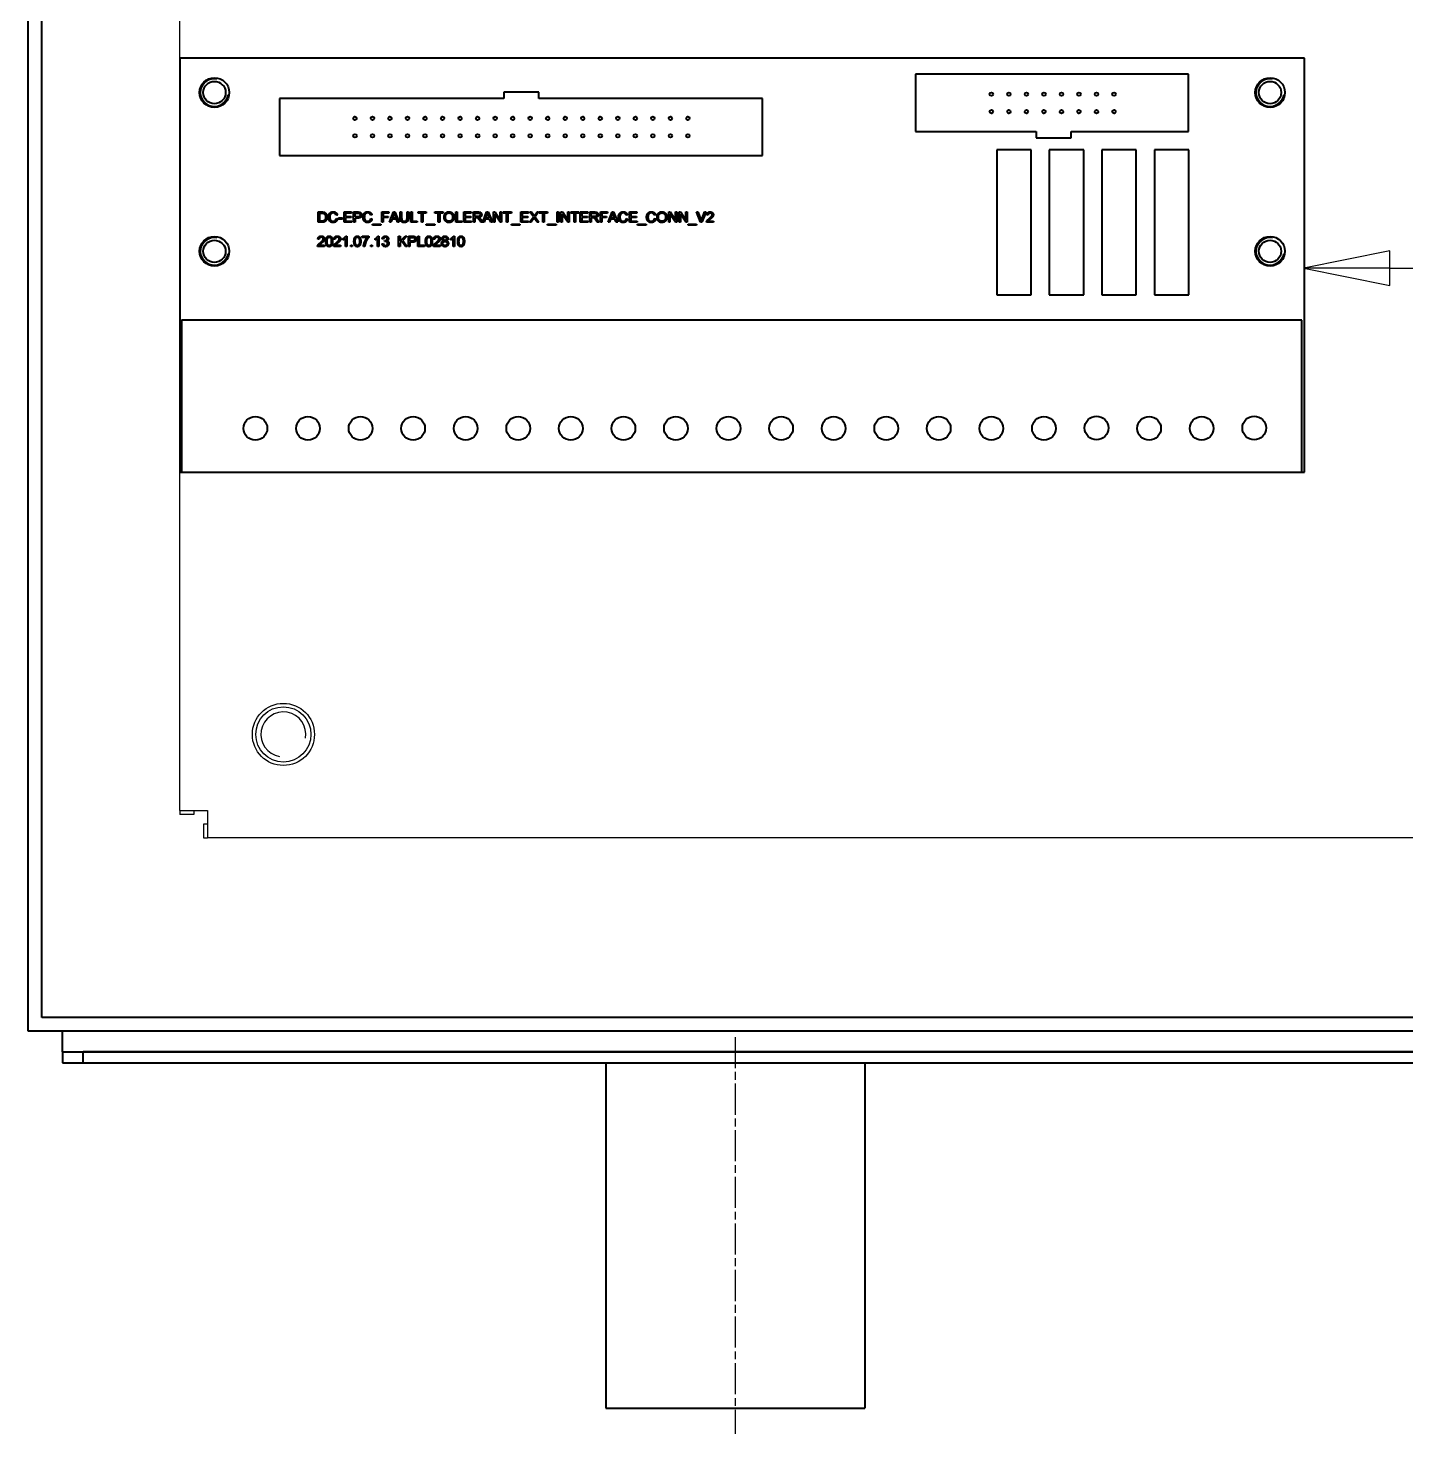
# Model space of a CAD drawing. Header units: millimetres. Extents: x 9486 to 14955, y -5687 to 1872.
# Drawn here: x 13003.7 to 13203.4, y -4888.7 to -4685 of the extents above; entities that cross this region are included whole.
import ezdxf

# ---------------------------------------------------------------- set-up
doc = ezdxf.new("R2010")
doc.units = ezdxf.units.MM
doc.linetypes.add('CHAIN', pattern=[0.3543, 0.2362, -0.0295, 0.0591, -0.0295])
for name, color, linetype, lineweight in [('가시적인 것(ISO)', 3, 'Continuous', 40), ('가시적인 좁은 것(ISO)', 3, 'Continuous', 35), ('기호(ISO)', 5, 'Continuous', 25), ('중심선(ISO)', 1, 'Continuous', 25)]:
    doc.layers.add(name, color=color, linetype=linetype, lineweight=lineweight)
doc.layers.add('속판', color=3, linetype='Continuous')

# ---------------------------------------------------------------- blocks, each defined once
blk = doc.blocks.new('A$C6B3359E2')
at = {"layer": '가시적인 것(ISO)'}
for p, q in [((60, 163), (0, 163)), ((0, 163), (0, 0)), ((60, 162.62), (60, 163)), ((38, 162.62), (38, 0.22)), ((60, 162.62), (38, 162.62)), ((60, 0.22), (60, 162.62)), ((2.31, 146.19), (2.33, 106.62)), ((10.63, 146.19), (2.31, 146.19)), ((10.63, 129.16), (10.63, 146.19)), ((34.32, 146.24), (13.32, 146.24)), ((13.32, 146.24), (13.32, 141.24)), ((34.32, 141.24), (34.32, 146.24)), ((13.32, 141.24), (34.32, 141.24)), ((34.32, 138.62), (13.32, 138.62)), ((13.32, 138.62), (13.32, 133.62)), ((34.32, 133.62), (34.32, 138.62)), ((13.32, 133.62), (34.32, 133.62)), ((34.32, 131), (13.32, 131)), ((13.32, 131), (13.32, 126)), ((34.32, 126), (34.32, 131)), ((11.58, 129.16), (10.63, 129.16)), ((11.58, 124.08), (11.58, 129.16)), ((13.32, 126), (34.32, 126)), ((10.63, 111.89), (10.63, 124.08)), ((10.63, 124.08), (11.58, 124.08)), ((34.32, 123.38), (13.32, 123.38)), ((13.32, 123.38), (13.32, 118.38)), ((34.32, 118.38), (34.32, 123.38)), ((13.32, 118.38), (34.32, 118.38)), ((10.62, 106.62), (10.63, 111.89)), ((2.33, 106.62), (10.62, 106.62)), ((14.13, 84.42), (5.87, 84.42)), ((5.87, 84.42), (5.87, 52.04)), ((14.13, 14.45), (14.13, 84.42)), ((22.3, 76.25), (23.8, 75.66)), ((22.3, 76.05), (22.3, 76.25)), ((23.39, 75.64), (22.3, 76.05)), ((22.3, 75.09), (23.39, 75.48)), ((23.8, 75.46), (22.3, 74.88)), ((22.75, 76.56), (22.73, 76.37)), ((23.62, 77.32), (23.8, 77.32)), ((23.62, 76.59), (23.62, 77.32)), ((23.8, 77.32), (23.8, 76.33)), ((23.8, 75.66), (23.8, 75.46)), ((22.3, 74.88), (22.3, 75.09)), ((22.3, 73.53), (23.8, 73.53)), ((22.3, 73.34), (22.3, 73.53)), ((23.48, 73.34), (22.3, 73.34)), ((22.3, 72.56), (23.48, 73.34)), ((23.8, 73.33), (22.62, 72.54)), ((23.8, 73.53), (23.8, 73.33)), ((24.08, 74.89), (24.22, 74.89)), ((24.08, 73.67), (24.08, 74.89)), ((24.22, 73.67), (24.08, 73.67)), ((24.22, 74.89), (24.22, 73.67)), ((22.3, 72.35), (22.3, 72.56)), ((23.8, 72.35), (22.3, 72.35)), ((22.3, 72.02), (23.8, 72.02)), ((22.3, 71.83), (22.3, 72.02)), ((23.48, 71.83), (22.3, 71.83)), ((22.3, 71.04), (23.48, 71.83)), ((22.62, 72.54), (23.8, 72.54)), ((23.8, 71.82), (22.62, 71.03)), ((23.8, 72.54), (23.8, 72.35)), ((23.8, 72.02), (23.8, 71.82)), ((22.3, 70.84), (22.3, 71.04)), ((23.8, 70.84), (22.3, 70.84)), ((22.62, 71.03), (23.8, 71.03)), ((23.8, 71.03), (23.8, 70.84)), ((22.71, 68.94), (22.76, 68.74)), ((23.27, 68.77), (23.32, 68.96)), ((24.08, 67.56), (24.22, 67.56)), ((24.08, 66.34), (24.08, 67.56)), ((24.22, 67.56), (24.22, 66.34)), ((22.3, 66.22), (22.48, 66.22)), ((22.3, 65.14), (22.3, 66.22)), ((22.48, 66.22), (22.48, 65.34)), ((22.48, 65.34), (22.94, 65.34)), ((22.94, 66.17), (23.11, 66.17)), ((22.94, 65.34), (22.94, 66.17)), ((23.11, 66.17), (23.11, 65.34)), ((23.11, 65.34), (23.62, 65.34)), ((23.62, 66.26), (23.8, 66.26)), ((23.62, 65.34), (23.62, 66.26)), ((23.8, 66.26), (23.8, 65.14)), ((24.22, 66.34), (24.08, 66.34)), ((23.8, 65.14), (22.3, 65.14)), ((22.3, 62.85), (23.8, 63.46)), ((22.71, 64.86), (22.76, 64.67)), ((23.27, 64.69), (23.32, 64.89)), ((23.8, 63.23), (23.35, 63.06)), ((23.8, 63.46), (23.8, 63.23)), ((22.3, 62.63), (22.3, 62.85)), ((23.8, 62.06), (22.3, 62.63)), ((22.3, 61.96), (22.48, 61.96)), ((22.3, 60.95), (22.3, 61.96)), ((22.48, 61.96), (22.48, 61.15)), ((22.48, 61.15), (22.94, 61.15)), ((23.18, 62.49), (22.74, 62.65)), ((22.77, 62.84), (23.18, 63)), ((22.94, 61.85), (23.12, 61.85)), ((22.94, 61.15), (22.94, 61.85)), ((23.12, 61.85), (23.12, 61.15)), ((23.12, 61.15), (23.8, 61.15)), ((23.18, 63), (23.18, 62.49)), ((23.35, 63.06), (23.35, 62.43)), ((23.35, 62.43), (23.8, 62.27)), ((23.8, 62.27), (23.8, 62.06)), ((23.8, 61.15), (23.8, 60.95)), ((23.8, 60.95), (22.3, 60.95)), ((22.3, 59.43), (22.3, 60.09)), ((23.8, 59.43), (22.3, 59.43)), ((22.3, 59.12), (22.48, 59.12)), ((22.3, 58.03), (22.3, 59.12)), ((22.47, 59.63), (22.47, 60.1)), ((22.96, 59.63), (22.47, 59.63)), ((22.48, 59.12), (22.48, 58.23)), ((22.96, 60.05), (22.96, 59.63)), ((23.13, 59.86), (23.13, 59.63)), ((23.13, 59.63), (23.8, 59.63)), ((23.39, 60.49), (23.8, 60.75)), ((23.8, 60.5), (23.49, 60.3)), ((23.62, 59.15), (23.8, 59.15)), ((23.62, 58.23), (23.62, 59.15)), ((23.8, 60.75), (23.8, 60.5)), ((23.8, 59.63), (23.8, 59.43)), ((23.8, 59.15), (23.8, 58.03)), ((23.8, 58.03), (22.3, 58.03)), ((22.3, 57.82), (22.48, 57.82)), ((22.3, 56.64), (22.3, 57.82)), ((22.48, 58.23), (22.94, 58.23)), ((22.48, 57.82), (22.48, 57.33)), ((22.48, 57.33), (23.8, 57.33)), ((23.8, 57.13), (22.48, 57.13)), ((22.48, 57.13), (22.48, 56.64)), ((22.94, 59.06), (23.11, 59.06)), ((22.94, 58.23), (22.94, 59.06)), ((23.11, 59.06), (23.11, 58.23)), ((23.11, 58.23), (23.62, 58.23)), ((23.8, 57.33), (23.8, 57.13)), ((22.48, 56.64), (22.3, 56.64)), ((22.3, 56.41), (23.8, 56.41)), ((22.3, 56.22), (22.3, 56.41)), ((23.48, 56.22), (22.3, 56.22)), ((22.3, 55.44), (23.48, 56.22)), ((22.3, 55.23), (22.3, 55.44)), ((23.8, 55.23), (22.3, 55.23)), ((23.8, 56.21), (22.62, 55.42)), ((22.62, 55.42), (23.8, 55.42)), ((23.8, 56.41), (23.8, 56.21)), ((23.8, 55.42), (23.8, 55.23)), ((22.3, 54.88), (23.8, 54.88)), ((22.3, 54.69), (22.3, 54.88)), ((23.8, 54.69), (22.3, 54.69)), ((22.3, 53.28), (22.48, 53.28)), ((22.3, 52.09), (22.3, 53.28)), ((22.48, 53.28), (22.48, 52.79)), ((23.8, 54.88), (23.8, 54.69)), ((24.08, 54.51), (24.22, 54.51)), ((24.08, 53.29), (24.08, 54.51)), ((24.22, 53.29), (24.08, 53.29)), ((24.22, 54.51), (24.22, 53.29)), ((5.87, 52.04), (4.92, 52.04)), ((4.92, 52.04), (4.92, 46.96)), ((22.48, 52.09), (22.3, 52.09)), ((22.3, 51.99), (23.01, 51.47)), ((22.3, 51.77), (22.3, 51.99)), ((22.7, 51.47), (22.3, 51.77)), ((23.02, 51.24), (22.3, 50.72)), ((22.3, 50.96), (22.68, 51.23)), ((22.3, 50.72), (22.3, 50.96)), ((22.48, 52.79), (23.8, 52.79)), ((23.8, 52.59), (22.48, 52.59)), ((22.48, 52.59), (22.48, 52.09)), ((23.01, 51.47), (23.8, 52.03)), ((23.8, 50.66), (23.02, 51.24)), ((23.8, 51.79), (23.26, 51.41)), ((23.28, 51.27), (23.8, 50.89)), ((23.8, 52.79), (23.8, 52.59)), ((23.8, 52.03), (23.8, 51.79)), ((22.3, 50.5), (22.48, 50.5)), ((22.3, 49.41), (22.3, 50.5)), ((23.8, 49.41), (22.3, 49.41)), ((22.48, 50.5), (22.48, 49.61)), ((22.48, 49.61), (22.94, 49.61)), ((22.94, 50.44), (23.11, 50.44)), ((22.94, 49.61), (22.94, 50.44)), ((23.11, 50.44), (23.11, 49.61)), ((23.11, 49.61), (23.62, 49.61)), ((23.62, 50.53), (23.8, 50.53)), ((23.62, 49.61), (23.62, 50.53)), ((23.8, 50.89), (23.8, 50.66)), ((23.8, 50.53), (23.8, 49.41)), ((24.08, 49.27), (24.22, 49.27)), ((24.08, 48.05), (24.08, 49.27)), ((24.22, 49.27), (24.22, 48.05)), ((4.92, 46.96), (5.87, 46.96)), ((5.87, 46.96), (5.87, 14.45)), ((22.3, 48.04), (22.48, 48.04)), ((22.3, 46.85), (22.3, 48.04)), ((22.48, 46.85), (22.3, 46.85)), ((22.48, 48.04), (22.48, 47.54)), ((22.48, 47.54), (23.8, 47.54)), ((23.8, 47.35), (22.48, 47.35)), ((22.48, 47.35), (22.48, 46.85)), ((23.8, 47.54), (23.8, 47.35)), ((24.22, 48.05), (24.08, 48.05)), ((22.3, 46.63), (23.8, 46.63)), ((22.3, 46.44), (22.3, 46.63)), ((23.48, 46.44), (22.3, 46.44)), ((22.3, 45.65), (23.48, 46.44)), ((22.3, 45.45), (22.3, 45.65)), ((23.8, 45.45), (22.3, 45.45)), ((22.3, 44.68), (23.8, 45.29)), ((23.8, 46.43), (22.62, 45.64)), ((22.62, 45.64), (23.8, 45.64)), ((22.77, 44.67), (23.18, 44.83)), ((23.18, 44.83), (23.18, 44.32)), ((23.8, 45.07), (23.35, 44.89)), ((23.35, 44.89), (23.35, 44.26)), ((23.8, 46.63), (23.8, 46.43)), ((23.8, 45.64), (23.8, 45.45)), ((23.8, 45.29), (23.8, 45.07)), ((22.3, 44.46), (22.3, 44.68)), ((23.8, 43.89), (22.3, 44.46)), ((22.3, 42.54), (22.3, 43.21)), ((22.47, 42.74), (22.47, 43.22)), ((23.18, 44.32), (22.74, 44.49)), ((22.96, 43.17), (22.96, 42.74)), ((23.13, 42.97), (23.13, 42.74)), ((23.35, 44.26), (23.8, 44.1)), ((23.39, 43.6), (23.8, 43.86)), ((23.8, 43.61), (23.49, 43.42)), ((23.8, 44.1), (23.8, 43.89)), ((23.8, 43.86), (23.8, 43.61)), ((23.8, 42.54), (22.3, 42.54)), ((22.3, 42.23), (22.48, 42.23)), ((22.3, 41.14), (22.3, 42.23)), ((23.8, 41.14), (22.3, 41.14)), ((22.96, 42.74), (22.47, 42.74)), ((22.48, 42.23), (22.48, 41.34)), ((22.48, 41.34), (22.94, 41.34)), ((22.94, 42.17), (23.11, 42.17)), ((22.94, 41.34), (22.94, 42.17)), ((23.11, 42.17), (23.11, 41.34)), ((23.11, 41.34), (23.62, 41.34)), ((23.13, 42.74), (23.8, 42.74)), ((23.62, 42.27), (23.8, 42.27)), ((23.62, 41.34), (23.62, 42.27)), ((23.62, 40.9), (23.8, 40.9)), ((23.62, 40.17), (23.62, 40.9)), ((23.8, 42.74), (23.8, 42.54)), ((23.8, 42.27), (23.8, 41.14)), ((23.8, 40.9), (23.8, 39.97)), ((22.3, 40.17), (23.62, 40.17)), ((22.3, 39.97), (22.3, 40.17)), ((23.8, 39.97), (22.3, 39.97)), ((25.79, 39.78), (27.3, 39.78)), ((25.79, 39.67), (25.79, 39.78)), ((27.3, 39.6), (26.13, 39.6)), ((26.35, 39.23), (26.17, 39.23)), ((27.3, 39.78), (27.3, 39.6)), ((22.3, 38.14), (22.48, 38.14)), ((22.3, 36.95), (22.3, 38.14)), ((22.48, 36.95), (22.3, 36.95)), ((22.48, 38.14), (22.48, 37.65)), ((22.48, 37.65), (23.8, 37.65)), ((23.8, 37.45), (22.48, 37.45)), ((22.48, 37.45), (22.48, 36.95)), ((23.8, 37.65), (23.8, 37.45)), ((24.08, 36.93), (24.22, 36.93)), ((24.08, 35.71), (24.08, 36.93)), ((24.22, 36.93), (24.22, 35.71)), ((26.25, 36.96), (26.23, 36.77)), ((27.12, 37.73), (27.3, 37.73)), ((27.12, 36.99), (27.12, 37.73)), ((27.3, 37.73), (27.3, 36.74)), ((22.3, 35.7), (22.48, 35.7)), ((22.3, 34.51), (22.3, 35.7)), ((22.48, 35.7), (22.48, 35.2)), ((22.48, 35.2), (23.8, 35.2)), ((23.8, 35), (22.48, 35)), ((22.48, 35), (22.48, 34.51)), ((23.8, 35.2), (23.8, 35)), ((24.22, 35.71), (24.08, 35.71)), ((25.8, 34.7), (27.12, 34.7)), ((25.8, 34.5), (25.8, 34.7)), ((27.12, 35.44), (27.3, 35.44)), ((27.12, 34.7), (27.12, 35.44)), ((27.3, 35.44), (27.3, 34.5)), ((22.48, 34.51), (22.3, 34.51)), ((22.3, 33.64), (23.62, 33.64)), ((22.3, 33.45), (22.3, 33.64)), ((23.8, 33.45), (22.3, 33.45)), ((22.3, 32.92), (22.3, 33.12)), ((22.3, 33.12), (23.17, 33.12)), ((23.17, 32.92), (22.3, 32.92)), ((23.62, 34.38), (23.8, 34.38)), ((23.62, 33.64), (23.62, 34.38)), ((23.8, 34.38), (23.8, 33.45)), ((27.3, 34.5), (25.8, 34.5)), ((25.8, 33.11), (25.8, 33.67)), ((27.3, 33.11), (25.8, 33.11)), ((25.8, 32.91), (26.41, 32.29)), ((25.8, 32.65), (25.8, 32.91)), ((26.54, 31.9), (25.8, 32.65)), ((25.98, 33.31), (25.98, 33.69)), ((26.51, 33.31), (25.98, 33.31)), ((26.41, 32.29), (27.3, 32.94)), ((26.51, 33.69), (26.51, 33.31)), ((27.3, 32.68), (26.54, 32.15)), ((26.69, 33.69), (26.69, 33.31)), ((26.69, 33.31), (27.3, 33.31)), ((27.3, 33.31), (27.3, 33.11)), ((27.3, 32.94), (27.3, 32.68)), ((22.3, 32.14), (23.17, 32.14)), ((22.3, 31.94), (22.3, 32.14)), ((23.17, 31.94), (22.3, 31.94)), ((22.3, 31.17), (23.8, 31.78)), ((22.3, 30.95), (22.3, 31.17)), ((23.8, 30.38), (22.3, 30.95)), ((23.18, 30.81), (22.74, 30.98)), ((22.77, 31.16), (23.18, 31.32)), ((23.18, 31.32), (23.18, 30.81)), ((23.8, 31.56), (23.35, 31.38)), ((23.35, 31.38), (23.35, 30.75)), ((23.35, 30.75), (23.8, 30.59)), ((23.8, 31.78), (23.8, 31.56)), ((23.8, 30.59), (23.8, 30.38)), ((25.8, 31.9), (26.54, 31.9)), ((25.8, 31.7), (25.8, 31.9)), ((27.3, 31.7), (25.8, 31.7)), ((26.54, 32.15), (26.78, 31.9)), ((26.78, 31.9), (27.3, 31.9)), ((27.3, 31.9), (27.3, 31.7)), ((22.3, 30.28), (22.48, 30.28)), ((22.3, 29.27), (22.3, 30.28)), ((23.8, 29.27), (22.3, 29.27)), ((22.48, 30.28), (22.48, 29.47)), ((22.48, 29.47), (22.94, 29.47)), ((22.94, 30.17), (23.12, 30.17)), ((22.94, 29.47), (22.94, 30.17)), ((23.12, 30.17), (23.12, 29.47)), ((23.12, 29.47), (23.8, 29.47)), ((23.8, 29.47), (23.8, 29.27)), ((24.08, 29.12), (24.22, 29.12)), ((24.08, 27.9), (24.08, 29.12)), ((24.22, 29.12), (24.22, 27.9)), ((25.79, 28.83), (27.3, 28.83)), ((25.79, 28.71), (25.79, 28.83)), ((27.3, 28.65), (26.13, 28.65)), ((26.22, 29.51), (26.18, 29.33)), ((26.59, 29.67), (26.43, 29.69)), ((26.9, 29.31), (26.88, 29.49)), ((27.3, 28.83), (27.3, 28.65)), ((22.71, 27.83), (22.76, 27.63)), ((23.27, 27.65), (23.32, 27.85)), ((24.22, 27.9), (24.08, 27.9)), ((25.82, 27.38), (25.96, 27.38)), ((25.82, 26.41), (25.82, 27.38)), ((26, 27.14), (26, 26.41)), ((26.35, 28.28), (26.17, 28.28)), ((27.09, 27.87), (27.3, 27.87)), ((27.09, 27.66), (27.09, 27.87)), ((27.3, 27.66), (27.09, 27.66)), ((27.3, 27.87), (27.3, 27.66)), ((27.3, 26.81), (27.3, 26.62)), ((22.3, 25.18), (22.3, 25.75)), ((23.8, 25.18), (22.3, 25.18)), ((22.3, 24.88), (22.48, 24.88)), ((22.3, 23.79), (22.3, 24.88)), ((22.48, 25.38), (22.48, 25.77)), ((23.01, 25.38), (22.48, 25.38)), ((22.48, 24.88), (22.48, 23.99)), ((22.94, 24.82), (23.11, 24.82)), ((22.94, 23.99), (22.94, 24.82)), ((23.01, 25.77), (23.01, 25.38)), ((23.11, 24.82), (23.11, 23.99)), ((23.19, 25.77), (23.19, 25.38)), ((23.19, 25.38), (23.8, 25.38)), ((23.62, 24.91), (23.8, 24.91)), ((23.62, 23.99), (23.62, 24.91)), ((23.8, 25.38), (23.8, 25.18)), ((23.8, 24.91), (23.8, 23.79)), ((26, 26.41), (25.82, 26.41)), ((27.09, 24.96), (27.3, 24.96)), ((27.09, 24.75), (27.09, 24.96)), ((27.3, 24.75), (27.09, 24.75)), ((27.3, 24.96), (27.3, 24.75)), ((23.8, 23.79), (22.3, 23.79)), ((22.48, 23.99), (22.94, 23.99)), ((22.71, 22.82), (22.76, 22.62)), ((23.11, 23.99), (23.62, 23.99)), ((23.16, 23.56), (23.35, 23.56)), ((23.16, 22.99), (23.16, 23.56)), ((23.35, 22.99), (23.16, 22.99)), ((23.27, 22.65), (23.32, 22.84)), ((23.35, 23.56), (23.35, 22.99)), ((25.79, 24.17), (27.3, 24.17)), ((25.79, 24.06), (25.79, 24.17)), ((27.3, 23.99), (26.13, 23.99)), ((26.35, 23.62), (26.17, 23.62)), ((26.25, 22.52), (26.23, 22.33)), ((27.12, 23.28), (27.3, 23.28)), ((27.12, 22.55), (27.12, 23.28)), ((27.3, 24.17), (27.3, 23.99)), ((27.3, 23.28), (27.3, 22.29)), ((22.3, 20.06), (22.3, 20.58)), ((22.48, 20.26), (22.48, 20.58)), ((23.62, 20.58), (23.62, 20.26)), ((23.8, 20.6), (23.8, 20.06)), ((27.12, 20.95), (27.3, 20.95)), ((27.12, 20.22), (27.12, 20.95)), ((27.3, 20.95), (27.3, 19.96)), ((23.8, 20.06), (22.3, 20.06)), ((23.62, 20.26), (22.48, 20.26)), ((26.25, 20.19), (26.23, 20)), ((5.87, 14.45), (14.13, 14.45)), ((0, 0), (60, 0)), ((38, 0.22), (60, 0.22)), ((60, 0), (60, 0.22))]:
    blk.add_line(p, q, dxfattribs=at)
for centre, radius in [((5, 158), 2.15), ((5, 158), 1.62), ((28, 158), 2.15), ((28, 158), 1.62), ((53.6, 155.71), 1.72), ((53.65, 148.09), 1.72), ((53.65, 140.47), 1.72), ((5.23, 135.39), 0.25), ((7.77, 135.39), 0.25), ((53.6, 132.85), 1.72), ((5.23, 132.85), 0.25), ((7.77, 132.85), 0.25), ((5.23, 130.31), 0.25), ((7.77, 130.31), 0.25), ((5.23, 127.77), 0.25), ((7.77, 127.77), 0.25), ((53.65, 125.23), 1.72), ((5.23, 125.23), 0.25), ((7.77, 125.23), 0.25), ((5.23, 122.69), 0.25), ((7.77, 122.69), 0.25), ((5.23, 120.15), 0.25), ((7.77, 120.15), 0.25), ((53.65, 117.61), 1.72), ((5.23, 117.61), 0.25), ((7.77, 117.61), 0.25), ((53.65, 109.99), 1.72), ((53.65, 102.37), 1.72), ((53.65, 94.75), 1.72), ((53.65, 87.13), 1.72), ((53.65, 79.51), 1.72), ((8.73, 73.63), 0.25), ((11.27, 73.63), 0.25), ((53.65, 71.89), 1.72), ((8.73, 71.09), 0.25), ((11.27, 71.09), 0.25), ((8.73, 68.55), 0.25), ((11.27, 68.55), 0.25), ((8.73, 66.01), 0.25), ((11.27, 66.01), 0.25), ((53.65, 64.28), 1.72), ((8.73, 63.47), 0.25), ((11.27, 63.47), 0.25), ((8.73, 60.93), 0.25), ((11.27, 60.93), 0.25), ((8.73, 58.39), 0.25), ((11.27, 58.39), 0.25), ((53.65, 56.66), 1.72), ((8.73, 55.85), 0.25), ((11.27, 55.85), 0.25), ((8.73, 53.31), 0.25), ((11.27, 53.31), 0.25), ((8.73, 50.77), 0.25), ((11.27, 50.77), 0.25), ((53.65, 49.04), 1.72), ((8.73, 48.23), 0.25), ((11.27, 48.23), 0.25), ((8.73, 45.69), 0.25), ((11.27, 45.69), 0.25), ((8.73, 43.15), 0.25), ((11.27, 43.15), 0.25), ((53.65, 41.42), 1.72), ((8.73, 40.61), 0.25), ((11.27, 40.61), 0.25), ((8.73, 38.07), 0.25), ((11.27, 38.07), 0.25), ((8.73, 35.53), 0.25), ((11.27, 35.53), 0.25), ((53.65, 33.8), 1.72), ((8.73, 32.99), 0.25), ((11.27, 32.99), 0.25), ((8.73, 30.45), 0.25), ((11.27, 30.45), 0.25), ((8.73, 27.91), 0.25), ((11.27, 27.91), 0.25), ((53.65, 26.18), 1.72), ((8.73, 25.37), 0.25), ((11.27, 25.37), 0.25), ((53.65, 18.56), 1.72), ((53.65, 10.94), 1.72), ((5, 5), 2.15), ((5, 5), 1.62), ((28, 5), 2.15), ((28, 5), 1.62)]:
    blk.add_circle(centre, radius, dxfattribs=at)
for points in [[(22.29, 76.85), (22.29, 77.07), (22.53, 77.32), (22.71, 77.32)], [(22.73, 76.37), (22.52, 76.39), (22.29, 76.64), (22.29, 76.85)], [(22.71, 77.13), (22.6, 77.13), (22.45, 76.97), (22.45, 76.85)], [(22.45, 76.85), (22.45, 76.72), (22.61, 76.56), (22.75, 76.56)], [(22.71, 77.32), (22.8, 77.32), (22.97, 77.25), (23.17, 77.08), (23.33, 76.88)], [(23.25, 76.72), (23.04, 76.96), (22.81, 77.13), (22.71, 77.13)], [(23.67, 76.35), (23.57, 76.39), (23.37, 76.56), (23.25, 76.72)], [(23.33, 76.88), (23.47, 76.71), (23.57, 76.62), (23.62, 76.59)], [(23.63, 75.56), (23.51, 75.6), (23.39, 75.64)], [(23.39, 75.48), (23.52, 75.53), (23.63, 75.56)], [(23.8, 76.33), (23.73, 76.33), (23.67, 76.35)], [(22.27, 69.87), (22.27, 70.08), (22.47, 70.41), (22.83, 70.58), (23.05, 70.58)], [(23.07, 69.15), (22.7, 69.15), (22.27, 69.55), (22.27, 69.87)], [(22.44, 69.87), (22.44, 70.02), (22.59, 70.26), (22.87, 70.38), (23.05, 70.38)], [(23.07, 69.35), (22.73, 69.35), (22.44, 69.66), (22.44, 69.87)], [(23.05, 70.58), (23.28, 70.58), (23.64, 70.4), (23.83, 70.06), (23.83, 69.87)], [(23.05, 70.38), (23.34, 70.38), (23.65, 70.09), (23.65, 69.87)], [(23.65, 69.87), (23.65, 69.65), (23.34, 69.35), (23.07, 69.35)], [(23.83, 69.87), (23.83, 69.65), (23.62, 69.32), (23.27, 69.15), (23.07, 69.15)], [(22.27, 68.35), (22.27, 68.57), (22.5, 68.88), (22.71, 68.94)], [(23.04, 67.64), (22.8, 67.64), (22.45, 67.82), (22.27, 68.15), (22.27, 68.35)], [(22.76, 68.74), (22.59, 68.69), (22.44, 68.49), (22.44, 68.34)], [(22.44, 68.34), (22.44, 68.17), (22.61, 67.94), (22.89, 67.84), (23.04, 67.84)], [(23.83, 68.34), (23.83, 68.1), (23.63, 67.8), (23.25, 67.64), (23.04, 67.64)], [(23.04, 67.84), (23.23, 67.84), (23.51, 67.95), (23.65, 68.19), (23.65, 68.33)], [(23.65, 68.33), (23.65, 68.49), (23.46, 68.72), (23.27, 68.77)], [(23.32, 68.96), (23.57, 68.9), (23.83, 68.58), (23.83, 68.34)], [(22.27, 64.27), (22.27, 64.5), (22.5, 64.8), (22.71, 64.86)], [(23.04, 63.56), (22.8, 63.56), (22.45, 63.74), (22.27, 64.07), (22.27, 64.27)], [(22.76, 64.67), (22.59, 64.61), (22.44, 64.42), (22.44, 64.27)], [(22.44, 64.27), (22.44, 64.09), (22.61, 63.86), (22.89, 63.77), (23.04, 63.77)], [(23.83, 64.27), (23.83, 64.02), (23.63, 63.72), (23.25, 63.56), (23.04, 63.56)], [(23.04, 63.77), (23.23, 63.77), (23.51, 63.88), (23.65, 64.11), (23.65, 64.25)], [(23.65, 64.25), (23.65, 64.42), (23.46, 64.65), (23.27, 64.69)], [(23.32, 64.89), (23.57, 64.82), (23.83, 64.5), (23.83, 64.27)], [(22.46, 62.74), (22.58, 62.77), (22.77, 62.84)], [(22.74, 62.65), (22.6, 62.71), (22.46, 62.74)], [(22.3, 60.09), (22.3, 60.29), (22.38, 60.5), (22.59, 60.63), (22.71, 60.63)], [(22.47, 60.1), (22.47, 60.27), (22.6, 60.42), (22.71, 60.42)], [(22.71, 60.63), (22.87, 60.63), (23.09, 60.42), (23.12, 60.21)], [(22.71, 60.42), (22.78, 60.42), (22.91, 60.34), (22.96, 60.19), (22.96, 60.05)], [(23.12, 60.21), (23.16, 60.28), (23.19, 60.33)], [(23.14, 59.97), (23.13, 59.93), (23.13, 59.86)], [(23.49, 60.3), (23.35, 60.22), (23.21, 60.1), (23.15, 60.01), (23.14, 59.97)], [(23.19, 60.33), (23.27, 60.41), (23.39, 60.49)], [(22.68, 51.23), (22.8, 51.32), (22.87, 51.35)], [(22.87, 51.35), (22.79, 51.4), (22.7, 51.47)], [(23.26, 51.41), (23.22, 51.38), (23.17, 51.35)], [(23.17, 51.35), (23.25, 51.3), (23.28, 51.27)], [(22.3, 43.21), (22.3, 43.41), (22.38, 43.62), (22.59, 43.74), (22.71, 43.74)], [(22.46, 44.57), (22.58, 44.6), (22.77, 44.67)], [(22.74, 44.49), (22.6, 44.54), (22.46, 44.57)], [(22.47, 43.22), (22.47, 43.38), (22.6, 43.54), (22.71, 43.54)], [(22.71, 43.74), (22.87, 43.74), (23.09, 43.53), (23.12, 43.32)], [(22.71, 43.54), (22.78, 43.54), (22.91, 43.46), (22.96, 43.3), (22.96, 43.17)], [(23.12, 43.32), (23.16, 43.4), (23.19, 43.44)], [(23.14, 43.08), (23.13, 43.05), (23.13, 42.97)], [(23.49, 43.42), (23.35, 43.33), (23.21, 43.22), (23.15, 43.13), (23.14, 43.08)], [(23.19, 43.44), (23.27, 43.53), (23.39, 43.6)], [(25.79, 40.75), (25.79, 40.87), (25.89, 41.05), (26.07, 41.17), (26.34, 41.23), (26.56, 41.23)], [(26.56, 40.26), (26.29, 40.26), (25.97, 40.37), (25.79, 40.58), (25.79, 40.75)], [(25.95, 40.74), (25.95, 40.87), (26.19, 41.04), (26.56, 41.04)], [(26.05, 40.54), (25.95, 40.62), (25.95, 40.74)], [(26.56, 41.23), (26.82, 41.23), (27.15, 41.13), (27.33, 40.91), (27.33, 40.75)], [(26.56, 41.04), (26.93, 41.04), (27.17, 40.87), (27.17, 40.75)], [(27.17, 40.75), (27.17, 40.62), (26.93, 40.45), (26.56, 40.45)], [(27.33, 40.75), (27.33, 40.53), (27.17, 40.4)], [(22.27, 39), (22.27, 39.21), (22.47, 39.55), (22.83, 39.72), (23.05, 39.72)], [(23.07, 38.29), (22.7, 38.29), (22.27, 38.69), (22.27, 39)], [(22.44, 39), (22.44, 39.15), (22.59, 39.39), (22.87, 39.52), (23.05, 39.52)], [(23.07, 38.49), (22.73, 38.49), (22.44, 38.79), (22.44, 39)], [(23.05, 39.72), (23.28, 39.72), (23.64, 39.54), (23.83, 39.2), (23.83, 39)], [(23.05, 39.52), (23.34, 39.52), (23.65, 39.23), (23.65, 39)], [(23.65, 39), (23.65, 38.78), (23.34, 38.49), (23.07, 38.49)], [(23.83, 39), (23.83, 38.79), (23.62, 38.46), (23.27, 38.29), (23.07, 38.29)], [(26.17, 39.23), (26.1, 39.39), (25.89, 39.62), (25.79, 39.67)], [(25.79, 38.41), (25.79, 38.61), (26.02, 38.85), (26.19, 38.85)], [(26.56, 40.45), (26.19, 40.45), (26.05, 40.54)], [(26.13, 39.6), (26.19, 39.53), (26.32, 39.32), (26.35, 39.23)], [(26.19, 38.85), (26.29, 38.85), (26.44, 38.74), (26.49, 38.63)], [(26.49, 38.63), (26.53, 38.77), (26.73, 38.91), (26.87, 38.91)], [(27.17, 40.4), (26.98, 40.26), (26.56, 40.26)], [(26.57, 38.41), (26.57, 38.55), (26.74, 38.72), (26.87, 38.72)], [(26.87, 38.91), (27.06, 38.91), (27.33, 38.64), (27.33, 38.42)], [(26.87, 38.72), (27, 38.72), (27.17, 38.55), (27.17, 38.42)], [(26.18, 37.98), (26.02, 37.98), (25.79, 38.22), (25.79, 38.41)], [(25.79, 37.26), (25.79, 37.47), (26.03, 37.73), (26.21, 37.73)], [(26.23, 36.77), (26.02, 36.79), (25.79, 37.04), (25.79, 37.26)], [(25.95, 38.42), (25.95, 38.52), (26.08, 38.66), (26.18, 38.66)], [(26.17, 38.17), (26.08, 38.17), (25.95, 38.31), (25.95, 38.42)], [(26.21, 37.54), (26.1, 37.54), (25.95, 37.38), (25.95, 37.25)], [(25.95, 37.25), (25.95, 37.12), (26.11, 36.96), (26.25, 36.96)], [(26.42, 38.42), (26.42, 38.31), (26.28, 38.17), (26.17, 38.17)], [(26.18, 38.66), (26.28, 38.66), (26.42, 38.53), (26.42, 38.42)], [(26.49, 38.21), (26.44, 38.1), (26.29, 37.98), (26.18, 37.98)], [(26.21, 37.73), (26.3, 37.73), (26.47, 37.65), (26.67, 37.48), (26.83, 37.28)], [(26.75, 37.12), (26.54, 37.36), (26.31, 37.54), (26.21, 37.54)], [(26.87, 37.92), (26.72, 37.92), (26.52, 38.07), (26.49, 38.21)], [(26.87, 38.11), (26.74, 38.11), (26.57, 38.28), (26.57, 38.41)], [(27.17, 36.76), (27.07, 36.8), (26.87, 36.96), (26.75, 37.12)], [(26.83, 37.28), (26.97, 37.12), (27.07, 37.02), (27.12, 36.99)], [(27.17, 38.42), (27.17, 38.33), (27.09, 38.19), (26.95, 38.11), (26.87, 38.11)], [(27.33, 38.42), (27.33, 38.2), (27.06, 37.92), (26.87, 37.92)], [(27.3, 36.74), (27.23, 36.73), (27.17, 36.76)], [(25.79, 36.09), (25.79, 36.21), (25.89, 36.39), (26.07, 36.51), (26.34, 36.57), (26.56, 36.57)], [(26.56, 35.6), (26.29, 35.6), (25.97, 35.71), (25.79, 35.92), (25.79, 36.09)], [(25.95, 36.08), (25.95, 36.21), (26.19, 36.38), (26.56, 36.38)], [(26.05, 35.88), (25.95, 35.96), (25.95, 36.08)], [(26.56, 35.79), (26.19, 35.79), (26.05, 35.88)], [(26.56, 36.57), (26.82, 36.57), (27.15, 36.47), (27.33, 36.25), (27.33, 36.09)], [(26.56, 36.38), (26.93, 36.38), (27.17, 36.21), (27.17, 36.09)], [(27.17, 36.09), (27.17, 35.96), (26.93, 35.79), (26.56, 35.79)], [(27.17, 35.74), (26.98, 35.6), (26.56, 35.6)], [(27.33, 36.09), (27.33, 35.87), (27.17, 35.74)], [(23.17, 33.12), (23.39, 33.12), (23.66, 33.02), (23.83, 32.75), (23.83, 32.54)], [(23.65, 32.52), (23.65, 32.74), (23.45, 32.92), (23.17, 32.92)], [(25.8, 33.67), (25.8, 33.82), (25.81, 33.9)], [(25.81, 33.9), (25.83, 34.01), (25.94, 34.16), (26.12, 34.25), (26.23, 34.25)], [(25.98, 33.69), (25.98, 33.83), (25.99, 33.88)], [(25.99, 33.88), (26.01, 33.95), (26.15, 34.05), (26.24, 34.05)], [(26.23, 34.25), (26.43, 34.25), (26.69, 34.01), (26.69, 33.69)], [(26.24, 34.05), (26.37, 34.05), (26.51, 33.89), (26.51, 33.69)], [(22.46, 31.06), (22.58, 31.09), (22.77, 31.16)], [(22.74, 30.98), (22.6, 31.03), (22.46, 31.06)], [(23.83, 32.54), (23.83, 32.33), (23.68, 32.06), (23.4, 31.94), (23.17, 31.94)], [(23.17, 32.14), (23.36, 32.14), (23.55, 32.21), (23.65, 32.39), (23.65, 32.52)], [(25.79, 29.78), (25.79, 29.9), (25.9, 30.11), (26.08, 30.22), (26.18, 30.22)], [(26.18, 29.33), (26, 29.36), (25.79, 29.6), (25.79, 29.78)], [(26.17, 28.28), (26.1, 28.44), (25.89, 28.67), (25.79, 28.71)], [(26.18, 30.03), (26.08, 30.03), (25.95, 29.89), (25.95, 29.78)], [(25.95, 29.78), (25.95, 29.67), (26.08, 29.53), (26.22, 29.51)], [(26.13, 28.65), (26.19, 28.58), (26.32, 28.37), (26.35, 28.28)], [(26.18, 30.22), (26.28, 30.22), (26.44, 30.11), (26.49, 30.01)], [(26.43, 29.72), (26.43, 29.84), (26.31, 30.03), (26.18, 30.03)], [(26.43, 29.69), (26.43, 29.71), (26.43, 29.72)], [(26.49, 30.01), (26.52, 30.14), (26.71, 30.29), (26.86, 30.29)], [(26.86, 30.09), (26.73, 30.09), (26.57, 29.93), (26.57, 29.8)], [(26.57, 29.8), (26.57, 29.75), (26.59, 29.67)], [(26.86, 30.29), (27.05, 30.29), (27.33, 30), (27.33, 29.78)], [(27.17, 29.78), (27.17, 29.92), (26.99, 30.09), (26.86, 30.09)], [(26.88, 29.49), (27.03, 29.52), (27.17, 29.68), (27.17, 29.78)], [(27.33, 29.78), (27.33, 29.59), (27.09, 29.33), (26.9, 29.31)], [(22.27, 27.23), (22.27, 27.46), (22.5, 27.77), (22.71, 27.83)], [(23.04, 26.53), (22.8, 26.53), (22.45, 26.7), (22.27, 27.04), (22.27, 27.23)], [(22.76, 27.63), (22.59, 27.58), (22.44, 27.38), (22.44, 27.23)], [(22.44, 27.23), (22.44, 27.06), (22.61, 26.82), (22.89, 26.73), (23.04, 26.73)], [(23.83, 27.23), (23.83, 26.99), (23.63, 26.68), (23.25, 26.53), (23.04, 26.53)], [(23.04, 26.73), (23.23, 26.73), (23.51, 26.84), (23.65, 27.08), (23.65, 27.21)], [(23.65, 27.21), (23.65, 27.38), (23.46, 27.61), (23.27, 27.65)], [(23.32, 27.85), (23.57, 27.79), (23.83, 27.47), (23.83, 27.23)], [(25.96, 27.38), (26.12, 27.23), (26.62, 26.95), (26.89, 26.88)], [(27.3, 26.62), (27.12, 26.62), (26.62, 26.75), (26.16, 27), (26, 27.14)], [(26.89, 26.88), (27.08, 26.82), (27.3, 26.81)], [(22.3, 25.75), (22.3, 25.9), (22.31, 25.98)], [(22.31, 25.98), (22.33, 26.09), (22.44, 26.24), (22.62, 26.33), (22.73, 26.33)], [(22.48, 25.77), (22.48, 25.9), (22.49, 25.95)], [(22.49, 25.95), (22.51, 26.03), (22.65, 26.13), (22.74, 26.13)], [(22.73, 26.33), (22.93, 26.33), (23.19, 26.09), (23.19, 25.77)], [(22.74, 26.13), (22.87, 26.13), (23.01, 25.96), (23.01, 25.77)], [(25.79, 25.72), (25.79, 25.84), (25.89, 26.02), (26.07, 26.14), (26.34, 26.21), (26.56, 26.21)], [(26.56, 25.23), (26.29, 25.23), (25.97, 25.34), (25.79, 25.55), (25.79, 25.72)], [(25.95, 25.72), (25.95, 25.84), (26.19, 26.02), (26.56, 26.02)], [(26.05, 25.51), (25.95, 25.59), (25.95, 25.72)], [(26.56, 25.42), (26.19, 25.42), (26.05, 25.51)], [(26.56, 26.21), (26.82, 26.21), (27.15, 26.1), (27.33, 25.88), (27.33, 25.72)], [(26.56, 26.02), (26.93, 26.02), (27.17, 25.84), (27.17, 25.72)], [(27.17, 25.72), (27.17, 25.59), (26.93, 25.42), (26.56, 25.42)], [(27.17, 25.38), (26.98, 25.23), (26.56, 25.23)], [(27.33, 25.72), (27.33, 25.5), (27.17, 25.38)], [(22.27, 22.23), (22.27, 22.45), (22.5, 22.76), (22.71, 22.82)], [(22.76, 22.62), (22.59, 22.57), (22.44, 22.37), (22.44, 22.22)], [(23.65, 22.21), (23.65, 22.37), (23.46, 22.6), (23.27, 22.65)], [(23.32, 22.84), (23.57, 22.78), (23.83, 22.46), (23.83, 22.22)], [(26.17, 23.62), (26.1, 23.78), (25.89, 24.01), (25.79, 24.06)], [(25.79, 22.81), (25.79, 23.03), (26.03, 23.28), (26.21, 23.28)], [(26.23, 22.33), (26.02, 22.35), (25.79, 22.6), (25.79, 22.81)], [(26.21, 23.09), (26.1, 23.09), (25.95, 22.94), (25.95, 22.81)], [(25.95, 22.81), (25.95, 22.68), (26.11, 22.52), (26.25, 22.52)], [(26.13, 23.99), (26.19, 23.92), (26.32, 23.71), (26.35, 23.62)], [(26.21, 23.28), (26.3, 23.28), (26.47, 23.21), (26.67, 23.04), (26.83, 22.84)], [(26.75, 22.68), (26.54, 22.92), (26.31, 23.09), (26.21, 23.09)], [(27.17, 22.31), (27.07, 22.35), (26.87, 22.52), (26.75, 22.68)], [(26.83, 22.84), (26.97, 22.67), (27.07, 22.58), (27.12, 22.55)], [(23.04, 21.52), (22.8, 21.52), (22.45, 21.7), (22.27, 22.03), (22.27, 22.23)], [(22.3, 20.58), (22.3, 20.75), (22.32, 20.85)], [(22.32, 20.85), (22.35, 20.97), (22.43, 21.07)], [(22.43, 21.07), (22.53, 21.18), (22.84, 21.3), (23.04, 21.3)], [(22.44, 22.22), (22.44, 22.05), (22.61, 21.82), (22.89, 21.72), (23.04, 21.72)], [(22.48, 20.58), (22.48, 20.75), (22.51, 20.83)], [(22.51, 20.83), (22.55, 20.94), (22.8, 21.1), (23.04, 21.1)], [(23.83, 22.22), (23.83, 21.98), (23.63, 21.68), (23.25, 21.52), (23.04, 21.52)], [(23.04, 21.72), (23.23, 21.72), (23.51, 21.83), (23.65, 22.07), (23.65, 22.21)], [(23.04, 21.3), (23.21, 21.3), (23.48, 21.22), (23.65, 21.1), (23.75, 20.95), (23.8, 20.74), (23.8, 20.6)], [(23.04, 21.1), (23.21, 21.1), (23.45, 21.02), (23.52, 20.95)], [(23.52, 20.95), (23.57, 20.9), (23.62, 20.73), (23.62, 20.58)], [(25.79, 21.64), (25.79, 21.76), (25.89, 21.94), (26.07, 22.06), (26.34, 22.13), (26.56, 22.13)], [(26.56, 21.15), (26.29, 21.15), (25.97, 21.26), (25.79, 21.48), (25.79, 21.64)], [(25.79, 20.48), (25.79, 20.7), (26.03, 20.95), (26.21, 20.95)], [(26.23, 20), (26.02, 20.02), (25.79, 20.27), (25.79, 20.48)], [(25.95, 21.64), (25.95, 21.77), (26.19, 21.94), (26.56, 21.94)], [(26.05, 21.44), (25.95, 21.51), (25.95, 21.64)], [(26.21, 20.76), (26.1, 20.76), (25.95, 20.61), (25.95, 20.48)], [(25.95, 20.48), (25.95, 20.35), (26.11, 20.19), (26.25, 20.19)], [(26.56, 21.34), (26.19, 21.34), (26.05, 21.44)], [(26.21, 20.95), (26.3, 20.95), (26.47, 20.88), (26.67, 20.71), (26.83, 20.51)], [(26.75, 20.35), (26.54, 20.59), (26.31, 20.76), (26.21, 20.76)], [(26.56, 22.13), (26.82, 22.13), (27.15, 22.02), (27.33, 21.8), (27.33, 21.64)], [(26.56, 21.94), (26.93, 21.94), (27.17, 21.77), (27.17, 21.64)], [(27.17, 21.64), (27.17, 21.51), (26.93, 21.34), (26.56, 21.34)], [(27.17, 21.3), (26.98, 21.15), (26.56, 21.15)], [(26.83, 20.51), (26.97, 20.34), (27.07, 20.25), (27.12, 20.22)], [(27.3, 22.29), (27.23, 22.29), (27.17, 22.31)], [(27.33, 21.64), (27.33, 21.42), (27.17, 21.3)], [(27.17, 19.98), (27.07, 20.02), (26.87, 20.19), (26.75, 20.35)], [(27.3, 19.96), (27.23, 19.96), (27.17, 19.98)]]:
    blk.add_open_spline(points, degree=2, dxfattribs=at)
at = {"layer": '가시적인 좁은 것(ISO)'}
for centre in [(5, 158), (28, 158), (5, 5), (28, 5)]:
    blk.add_arc(centre, 2, 170, 80, dxfattribs=at)

msp = doc.modelspace()

# ---------------------------------------------------------------- linework, layer by layer
at = {"layer": '가시적인 것(ISO)'}
for p, q in [((13003.692, -4830.317), (13003.692, -4305.817)), ((13005.692, -4828.317), (13005.692, -4307.817)), ((13401.692, -4828.317), (13005.692, -4828.317)), ((13403.692, -4830.317), (13003.692, -4830.317)), ((13008.692, -4833.317), (13008.692, -4830.317)), ((13008.692, -4833.317), (13398.692, -4833.317)), ((13008.692, -4833.317), (13008.692, -4834.917)), ((13011.692, -4834.917), (13011.692, -4833.317)), ((13395.692, -4833.317), (13011.692, -4833.317)), ((13008.692, -4834.917), (13011.692, -4834.917)), ((13011.692, -4834.917), (13395.692, -4834.917)), ((13087.442, -4834.917), (13087.442, -4884.917)), ((13124.942, -4834.917), (13124.942, -4884.917)), ((13087.442, -4884.917), (13124.942, -4884.917))]:
    msp.add_line(p, q, dxfattribs=at)
at = {"layer": '기호(ISO)', "color": 7}
for p, q in [((13201.07, -4717.257), (13188.57, -4719.757)), ((13201.07, -4722.257), (13201.07, -4717.257)), ((13201.07, -4719.757), (13188.57, -4719.757)), ((13188.57, -4719.757), (13201.07, -4722.257)), ((13201.07, -4719.757), (13472.435, -4719.757))]:
    msp.add_line(p, q, dxfattribs=at)
at = {"layer": '기호(ISO)', "color": 7, "flags": 128}
msp.add_lwpolyline([(13201.07, -4717.257), (13188.57, -4719.757), (13201.07, -4722.257), (13201.07, -4717.257)], dxfattribs=at)
at = {"layer": '기호(ISO)', "color": 7}
msp.add_solid([(13201.07, -4717.257), (13188.57, -4719.757), (13201.07, -4722.257), (13201.07, -4717.257)], dxfattribs=at)
at = {"layer": '속판'}
for p, q in [((13025.692, -4798.317), (13025.692, -4329.826)), ((13025.692, -4798.317), (13029.692, -4798.317)), ((13025.692, -4798.317), (13025.692, -4798.902)), ((13027.692, -4798.902), (13025.692, -4798.902)), ((13027.692, -4798.317), (13027.692, -4798.902)), ((13029.692, -4798.317), (13029.692, -4802.317)), ((13029.692, -4800.317), (13029.106, -4800.317)), ((13029.106, -4800.317), (13029.106, -4802.317)), ((13029.106, -4802.317), (13029.692, -4802.317)), ((13366.692, -4802.317), (13029.692, -4802.317))]:
    msp.add_line(p, q, dxfattribs=at)
for radius in [4.5, 4]:
    msp.add_circle((13040.692, -4787.317), radius, dxfattribs=at)
msp.add_arc((13040.692, -4787.317), 3.256, 350, 260, dxfattribs=at)
at = {"layer": '중심선(ISO)', "linetype": 'CHAIN', "ltscale": 19.051651}
msp.add_line((13106.192, -4831.167), (13106.192, -4888.667), dxfattribs=at)

# ---------------------------------------------------------------- block references
at = {"layer": '속판', "rotation": 270}
msp.add_blockref('A$C6B3359E2', (13025.692, -4689.317), dxfattribs=at)

doc.saveas('drawing.dxf')
